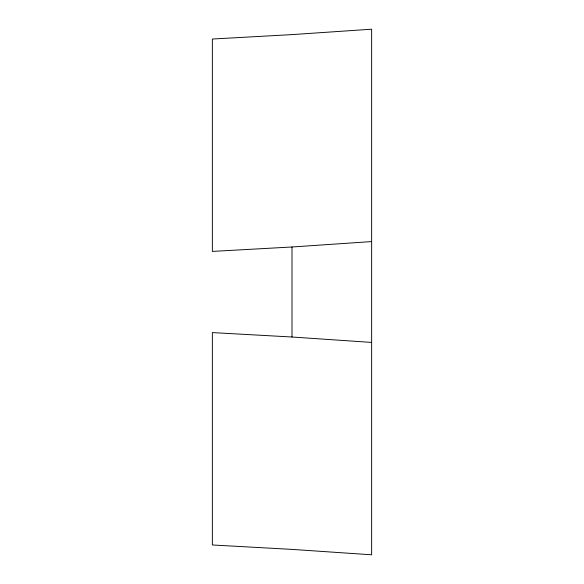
<?xml version="1.0" encoding="UTF-8"?>
<svg xmlns="http://www.w3.org/2000/svg" width="584" height="584" viewBox="0 0 584 584"><rect width="100%" height="100%" fill="white"/><g stroke="black" fill="none" stroke-linecap="round" stroke-linejoin="round"><path stroke-width="0.88" d="M371.643 342.421L292 337.012L212.357 332.588L212.357 544.974L292 549.391L371.643 554.8L371.643 29.2L292 34.609L212.357 39.026L212.357 251.412L292 246.988L371.643 241.579M292 246.988L292 337.012"/></g></svg>
